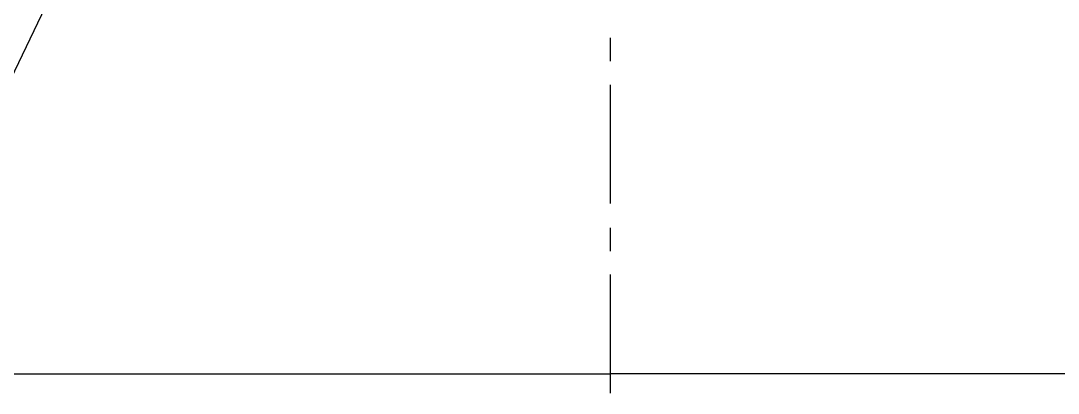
# Model space of a CAD drawing. Extents: x -15.4 to 0.8, y 0.3 to 11.8.
# Drawn here: x -10.242 to -9.208, y 9.939 to 10.311 of the extents above; entities that cross this region are included whole.
import ezdxf

# ---------------------------------------------------------------- set-up
doc = ezdxf.new("R2010")
doc.units = 0
doc.header["$MEASUREMENT"] = 0
doc.linetypes.add('AUSGEZOGEN', pattern=[0])
doc.layers.get('0').update_dxf_attribs({"linetype": 'AUSGEZOGEN'})

msp = doc.modelspace()

# ---------------------------------------------------------------- linework, layer by layer
for points in [[(-10.1679, 10.4277), (-10.3929, 9.9586), (-10.3929, 9.9586), (-9.6546, 9.9586)], [(-9.6546, 10.2936), (-9.6546, 10.2702)], [(-9.6546, 10.2469), (-9.6546, 10.1286)], [(-9.6546, 10.1044), (-9.6546, 10.0811)], [(-9.6546, 10.0577), (-9.6546, 9.9394)], [(-8.9154, 9.9586), (-9.6546, 9.9586)]]:
    msp.add_lwpolyline(points)

doc.saveas('drawing.dxf')
